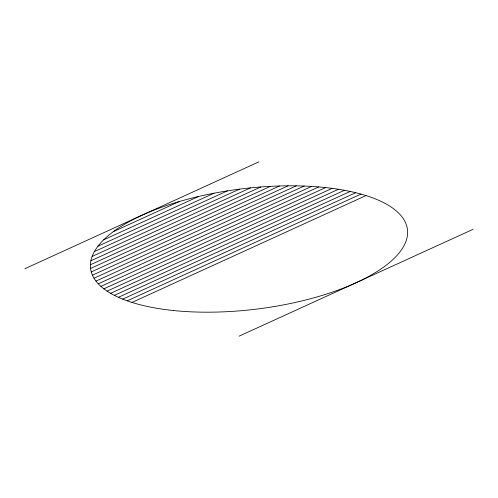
<?xml version="1.0" encoding="UTF-8"?>
<svg xmlns="http://www.w3.org/2000/svg" width="498" height="498" viewBox="0 0 498 498"><rect width="100%" height="100%" fill="white"/><g stroke="black" fill="none" stroke-linecap="round" stroke-linejoin="round"><path stroke-width="0.75" d="M24.9 268.696L258.91 161.831M113.363 231.62L179.062 201.615M103.659 239.831L198.559 196.492M97.975 246.199L214.028 193.205M94.377 251.621L227.418 190.865M92.13 256.426L239.451 189.147M90.879 260.771L250.494 187.883M90.399 264.768L260.765 186.968M90.555 268.472L270.395 186.352M91.258 271.933L279.484 185.978M92.429 275.176L288.105 185.816M94.016 278.226L296.304 185.847M95.983 281.102L304.122 186.053M98.299 283.823L311.599 186.42M100.938 286.394L318.745 186.931M103.883 288.828L325.592 187.584M107.114 291.131L332.154 188.362M110.618 293.31L338.435 189.271M114.391 295.364L344.454 190.298M118.418 297.3L350.219 191.444M122.695 299.124L355.728 192.707M127.22 300.836L360.988 194.083M131.995 302.429L366.005 195.571M239.09 336.169L473.1 229.304M173.46 310.528A159.634 60.575 -7 0 0 407.557 230.711A159.634 60.575 -7 0 0 165.983 205.761A159.634 60.575 -7 0 0 173.46 310.528"/></g></svg>
